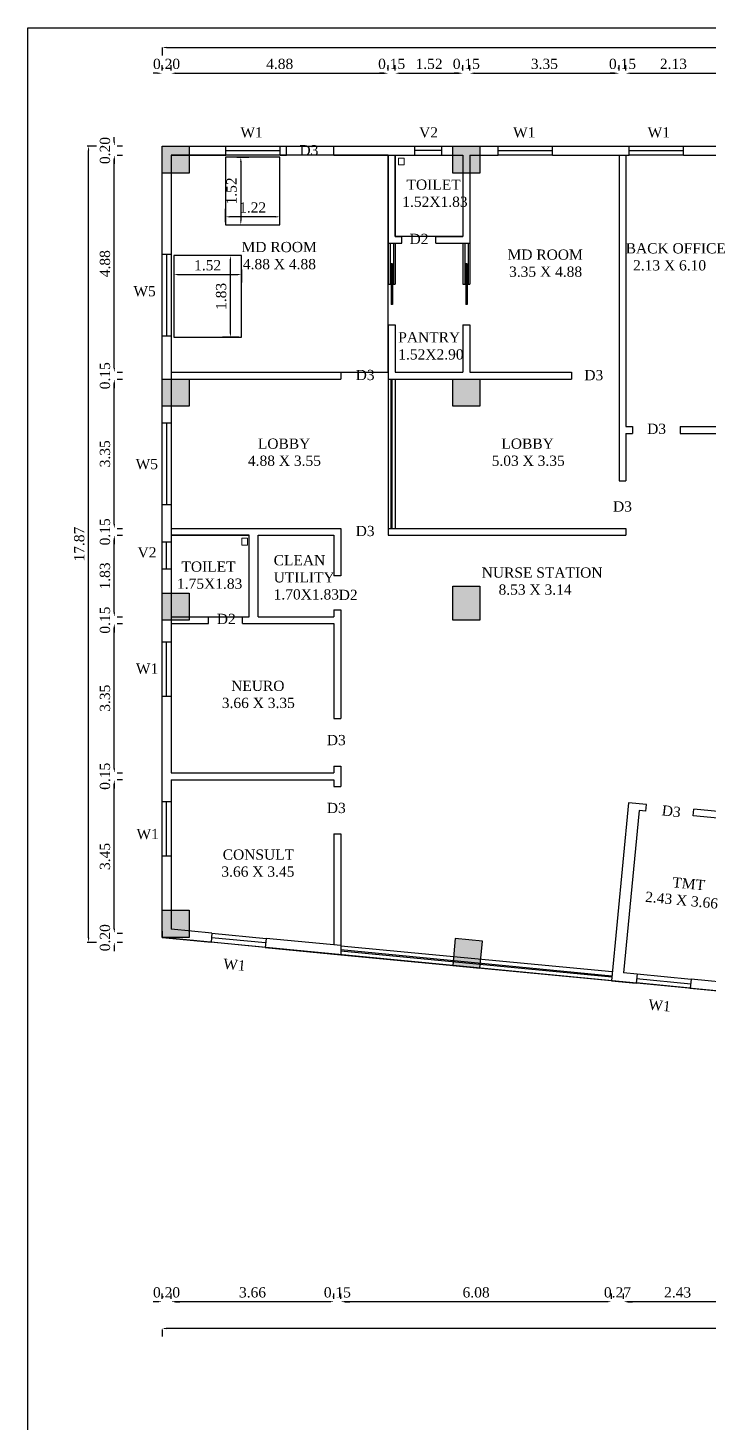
# Model space of a CAD drawing. Header units: metres. Extents: x 2754 to 3501, y 1112 to 1514.
# Drawn here: x 2985.78 to 3001.05, y 1439.56 to 1470.85 of the extents above; entities that cross this region are included whole.
import ezdxf
from ezdxf.enums import TextEntityAlignment as Align
from ezdxf.lldxf.tags import DXFTag

# ---------------------------------------------------------------- set-up
doc = ezdxf.new("R2010")
doc.units = ezdxf.units.M
for name, color, linetype in [('AR -DOOR', 2, 'Continuous'), ('AR-COLHATCH', 2, 'Continuous'), ('AR-COLUMN', 2, 'Continuous'), ('AR-DOOR', 2, 'Continuous'), ('AR-ELEVATION', 2, 'Continuous'), ('AR-HIDDEN', 2, 'DASHED'), ('AR-THIN', 8, 'Continuous'), ('AR-WALL', 7, 'Continuous'), ('BLK_1_FLR_0_BLT_UP_AREA', 12, 'Continuous'), ('BLK_1_FLR_0_REGULAR_ROOM_1', 2, 'Continuous'), ('BLK_1_FLR_0_ROOM_1_LIGHT_VENTILATION_1', 2, 'Continuous'), ('BLK_1_FLR_0_ROOM_1_LIGHT_VENTILATION_2', 2, 'Continuous'), ('BLK_1_FLR_0_WATER_CLOSET', 223, 'Continuous')]:
    doc.layers.add(name, color=color, linetype=linetype)
doc.layers.add('BLK_1_FLR_0_WASH', color=55, linetype='Continuous', lineweight=5)
doc.styles.add('ANAND', font='times.ttf')
tags = doc.linetypes.add('DASHED', pattern=[0.75, 0.5, -0.25]).pattern_tags.tags
tags[6:7] = [DXFTag(74, 4), DXFTag(75, 0), DXFTag(340, '0'), DXFTag(46, 1.0), DXFTag(50, 0.0), DXFTag(44, 0.0), DXFTag(45, 0.0)]
tags[4:5] = [DXFTag(74, 4), DXFTag(75, 0), DXFTag(340, '0'), DXFTag(46, 1.0), DXFTag(50, 0.0), DXFTag(44, 0.0), DXFTag(45, 0.0)]
doc.dimstyles.new('V1', dxfattribs={"dimtxt": 0.23, "dimasz": 0.1, "dimexe": 0.18, "dimexo": 0.0625, "dimgap": 0.09, "dimtad": 1, "dimzin": 0, "dimdsep": 46, "dimtxsty": 'ANAND', "dimcen": 0.09, "dimadec": 0, "dimazin": 0, "dimtfac": 1, "dimtix": 1, "dimtofl": 0, "dimtmove": 2, "dimatfit": 0, "dimfxl": 0, "dimtolj": 1, "dimtzin": 0, "dimarcsym": 0})

# ---------------------------------------------------------------- blocks, each defined once
blk = doc.blocks.new('cOLUMN')
at = {"layer": 'AR-COLHATCH'}
h = blk.add_hatch(color=256, dxfattribs=at)
h.dxf.hatch_style = 1
h.paths.add_polyline_path([(24, 24), (0, 24), (0, 0), (24, 0)])
at = {"layer": 'AR-COLUMN'}
blk.add_lwpolyline([(0, 24), (24, 24), (24, 0), (0, 0)], close=True, dxfattribs=at)
blk = doc.blocks.new('HSUH')
at = {"layer": 'AR-COLHATCH'}
h = blk.add_hatch(color=256, dxfattribs=at)
h.dxf.hatch_style = 1
h.paths.add_polyline_path([(42373.7, -14359.8), (42349.7, -14359.8), (42349.7, -14389.8), (42373.7, -14389.8)])
at = {"layer": 'AR-COLUMN'}
blk.add_lwpolyline([(42349.7, -14359.8), (42373.7, -14359.8), (42373.7, -14389.8), (42349.7, -14389.8)], close=True, dxfattribs=at)
for p in [(42092.7, -13994.8), (42349.7, -13994.8), (42092.7, -14200.8), (42349.7, -14200.8), (42092.7, -14389.8), (42092.7, -14670.2)]:
    blk.add_blockref('cOLUMN', p, dxfattribs=at)
at = {"layer": 'AR-COLUMN', "xscale": -1, "rotation": 354.5029759409958}
blk.add_blockref('cOLUMN', (42373.5, -14697.3), dxfattribs=at)
blk = doc.blocks.new('*D671')
at = {"color": 0, "lineweight": -2}
for p, q in [((2988.694, 1469.836), (2988.594, 1469.836)), ((2988.794, 1469.899), (2988.794, 1470.016)), ((2988.997, 1469.899), (2988.997, 1470.016)), ((2989.097, 1469.836), (2989.197, 1469.836))]:
    blk.add_line(p, q, dxfattribs=at)
at = {"color": 0}
for points in [[(2988.694, 1469.853), (2988.694, 1469.82), (2988.794, 1469.836)], [(2989.097, 1469.853), (2989.097, 1469.82), (2988.997, 1469.836)]]:
    blk.add_solid(points, dxfattribs=at)
at = {"layer": 'Defpoints', "color": 0}
for p in [(2988.794, 1469.836), (2988.997, 1469.836), (2988.997, 1469.836)]:
    blk.add_point(p, dxfattribs=at)
at = {"color": 0, "insert": (2988.896, 1470.044), "char_height": 0.23, "attachment_point": 5, "style": 'ANAND'}
blk.add_mtext('\\A1;0.20', dxfattribs=at)
blk = doc.blocks.new('*D672')
at = {"color": 0, "lineweight": -2}
for p, q in [((2988.997, 1469.899), (2988.997, 1470.016)), ((2989.097, 1469.836), (2993.774, 1469.836)), ((2993.874, 1469.899), (2993.874, 1470.016))]:
    blk.add_line(p, q, dxfattribs=at)
at = {"color": 0}
for points in [[(2989.097, 1469.853), (2989.097, 1469.82), (2988.997, 1469.836)], [(2993.774, 1469.853), (2993.774, 1469.82), (2993.874, 1469.836)]]:
    blk.add_solid(points, dxfattribs=at)
at = {"layer": 'Defpoints', "color": 0}
for p in [(2988.997, 1469.836), (2993.874, 1469.836), (2993.874, 1469.836)]:
    blk.add_point(p, dxfattribs=at)
at = {"color": 0, "insert": (2991.436, 1470.044), "char_height": 0.23, "attachment_point": 5, "style": 'ANAND'}
blk.add_mtext('\\A1;4.88', dxfattribs=at)
blk = doc.blocks.new('*D673')
at = {"color": 0, "lineweight": -2}
for p, q in [((2993.774, 1469.836), (2993.674, 1469.836)), ((2993.874, 1469.899), (2993.874, 1470.016)), ((2994.027, 1469.899), (2994.027, 1470.016)), ((2994.127, 1469.836), (2994.227, 1469.836))]:
    blk.add_line(p, q, dxfattribs=at)
at = {"color": 0}
for points in [[(2993.774, 1469.853), (2993.774, 1469.82), (2993.874, 1469.836)], [(2994.127, 1469.853), (2994.127, 1469.82), (2994.027, 1469.836)]]:
    blk.add_solid(points, dxfattribs=at)
at = {"layer": 'Defpoints', "color": 0}
for p in [(2993.874, 1469.836), (2994.027, 1469.836), (2994.027, 1469.836)]:
    blk.add_point(p, dxfattribs=at)
at = {"color": 0, "insert": (2993.95, 1470.044), "char_height": 0.23, "attachment_point": 5, "style": 'ANAND'}
blk.add_mtext('\\A1;0.15', dxfattribs=at)
blk = doc.blocks.new('*D674')
at = {"color": 0, "lineweight": -2}
for p, q in [((2994.027, 1469.899), (2994.027, 1470.016)), ((2994.127, 1469.836), (2995.451, 1469.836)), ((2995.551, 1469.899), (2995.551, 1470.016))]:
    blk.add_line(p, q, dxfattribs=at)
at = {"color": 0}
for points in [[(2994.127, 1469.853), (2994.127, 1469.82), (2994.027, 1469.836)], [(2995.451, 1469.853), (2995.451, 1469.82), (2995.551, 1469.836)]]:
    blk.add_solid(points, dxfattribs=at)
at = {"layer": 'Defpoints', "color": 0}
for p in [(2994.027, 1469.836), (2995.551, 1469.836), (2995.551, 1469.836)]:
    blk.add_point(p, dxfattribs=at)
at = {"color": 0, "insert": (2994.789, 1470.044), "char_height": 0.23, "attachment_point": 5, "style": 'ANAND'}
blk.add_mtext('\\A1;1.52', dxfattribs=at)
blk = doc.blocks.new('*D675')
at = {"color": 0, "lineweight": -2}
for p, q in [((2995.451, 1469.836), (2995.351, 1469.836)), ((2995.551, 1469.899), (2995.551, 1470.016)), ((2995.703, 1469.899), (2995.703, 1470.016)), ((2995.803, 1469.836), (2995.903, 1469.836))]:
    blk.add_line(p, q, dxfattribs=at)
at = {"color": 0}
for points in [[(2995.451, 1469.853), (2995.451, 1469.82), (2995.551, 1469.836)], [(2995.803, 1469.853), (2995.803, 1469.82), (2995.703, 1469.836)]]:
    blk.add_solid(points, dxfattribs=at)
at = {"layer": 'Defpoints', "color": 0}
for p in [(2995.551, 1469.836), (2995.703, 1469.836), (2995.703, 1469.836)]:
    blk.add_point(p, dxfattribs=at)
at = {"color": 0, "insert": (2995.627, 1470.044), "char_height": 0.23, "attachment_point": 5, "style": 'ANAND'}
blk.add_mtext('\\A1;0.15', dxfattribs=at)
blk = doc.blocks.new('*D676')
at = {"color": 0, "lineweight": -2}
for p, q in [((2995.703, 1469.899), (2995.703, 1470.016)), ((2995.803, 1469.836), (2998.956, 1469.836)), ((2999.056, 1469.899), (2999.056, 1470.016))]:
    blk.add_line(p, q, dxfattribs=at)
at = {"color": 0}
for points in [[(2995.803, 1469.853), (2995.803, 1469.82), (2995.703, 1469.836)], [(2998.956, 1469.853), (2998.956, 1469.82), (2999.056, 1469.836)]]:
    blk.add_solid(points, dxfattribs=at)
at = {"layer": 'Defpoints', "color": 0}
for p in [(2995.703, 1469.836), (2999.056, 1469.836), (2999.056, 1469.836)]:
    blk.add_point(p, dxfattribs=at)
at = {"color": 0, "insert": (2997.379, 1470.044), "char_height": 0.23, "attachment_point": 5, "style": 'ANAND'}
blk.add_mtext('\\A1;3.35', dxfattribs=at)
blk = doc.blocks.new('*D677')
at = {"color": 0, "lineweight": -2}
for p, q in [((2998.956, 1469.836), (2998.856, 1469.836)), ((2999.056, 1469.899), (2999.056, 1470.016)), ((2999.208, 1469.899), (2999.208, 1470.016)), ((2999.308, 1469.836), (2999.408, 1469.836))]:
    blk.add_line(p, q, dxfattribs=at)
at = {"color": 0}
for points in [[(2998.956, 1469.853), (2998.956, 1469.82), (2999.056, 1469.836)], [(2999.308, 1469.853), (2999.308, 1469.82), (2999.208, 1469.836)]]:
    blk.add_solid(points, dxfattribs=at)
at = {"layer": 'Defpoints', "color": 0}
for p in [(2999.056, 1469.836), (2999.208, 1469.836), (2999.208, 1469.836)]:
    blk.add_point(p, dxfattribs=at)
at = {"color": 0, "insert": (2999.132, 1470.044), "char_height": 0.23, "attachment_point": 5, "style": 'ANAND'}
blk.add_mtext('\\A1;0.15', dxfattribs=at)
blk = doc.blocks.new('*D678')
at = {"color": 0, "lineweight": -2}
for p, q in [((2999.208, 1469.899), (2999.208, 1470.016)), ((2999.308, 1469.836), (3001.242, 1469.836)), ((3001.342, 1469.899), (3001.342, 1470.016))]:
    blk.add_line(p, q, dxfattribs=at)
at = {"color": 0}
for points in [[(2999.308, 1469.853), (2999.308, 1469.82), (2999.208, 1469.836)], [(3001.242, 1469.853), (3001.242, 1469.82), (3001.342, 1469.836)]]:
    blk.add_solid(points, dxfattribs=at)
at = {"layer": 'Defpoints', "color": 0}
for p in [(2999.208, 1469.836), (3001.342, 1469.836), (3001.342, 1469.836)]:
    blk.add_point(p, dxfattribs=at)
at = {"color": 0, "insert": (3000.275, 1470.044), "char_height": 0.23, "attachment_point": 5, "style": 'ANAND'}
blk.add_mtext('\\A1;2.13', dxfattribs=at)
blk = doc.blocks.new('*D696')
at = {"color": 0, "lineweight": -2}
for p, q in [((2988.794, 1470.414), (2988.794, 1470.235)), ((2988.894, 1470.415), (3060.932, 1470.415)), ((3061.032, 1470.414), (3061.032, 1470.235))]:
    blk.add_line(p, q, dxfattribs=at)
at = {"color": 0}
for points in [[(2988.894, 1470.431), (2988.894, 1470.398), (2988.794, 1470.415)], [(3060.932, 1470.431), (3060.932, 1470.398), (3061.032, 1470.415)]]:
    blk.add_solid(points, dxfattribs=at)
at = {"layer": 'Defpoints', "color": 0}
for p in [(2988.794, 1470.477), (3061.032, 1470.477), (3061.032, 1470.415)]:
    blk.add_point(p, dxfattribs=at)
at = {"color": 0, "insert": (3024.913, 1470.622), "char_height": 0.23, "attachment_point": 5, "style": 'ANAND'}
blk.add_mtext('\\A1;72.24', dxfattribs=at)
blk = doc.blocks.new('*D697')
at = {"color": 0, "lineweight": -2}
for p, q in [((2987.723, 1450.632), (2987.723, 1450.732)), ((2987.785, 1450.532), (2987.903, 1450.532)), ((2987.785, 1450.33), (2987.903, 1450.33)), ((2987.723, 1450.23), (2987.723, 1450.13))]:
    blk.add_line(p, q, dxfattribs=at)
at = {"color": 0}
for points in [[(2987.706, 1450.632), (2987.739, 1450.632), (2987.723, 1450.532)], [(2987.706, 1450.23), (2987.739, 1450.23), (2987.723, 1450.33)]]:
    blk.add_solid(points, dxfattribs=at)
at = {"layer": 'Defpoints', "color": 0}
for p in [(2987.723, 1450.532), (2987.723, 1450.532), (2987.723, 1450.33)]:
    blk.add_point(p, dxfattribs=at)
at = {"color": 0, "insert": (2987.515, 1450.431), "char_height": 0.23, "attachment_point": 5, "rotation": 90, "style": 'ANAND'}
blk.add_mtext('\\A1;0.20', dxfattribs=at)
blk = doc.blocks.new('*D698')
at = {"color": 0, "lineweight": -2}
for p, q in [((2987.723, 1450.632), (2987.723, 1453.879)), ((2987.785, 1453.979), (2987.903, 1453.979)), ((2987.785, 1450.532), (2987.903, 1450.532))]:
    blk.add_line(p, q, dxfattribs=at)
at = {"color": 0}
for points in [[(2987.706, 1453.879), (2987.739, 1453.879), (2987.723, 1453.979)], [(2987.706, 1450.632), (2987.739, 1450.632), (2987.723, 1450.532)]]:
    blk.add_solid(points, dxfattribs=at)
at = {"layer": 'Defpoints', "color": 0}
for p in [(2987.723, 1453.979), (2987.723, 1453.979), (2987.723, 1450.532)]:
    blk.add_point(p, dxfattribs=at)
at = {"color": 0, "insert": (2987.515, 1452.255), "char_height": 0.23, "attachment_point": 5, "rotation": 90, "style": 'ANAND'}
blk.add_mtext('\\A1;3.45', dxfattribs=at)
blk = doc.blocks.new('*D699')
at = {"color": 0, "lineweight": -2}
for p, q in [((2987.723, 1454.231), (2987.723, 1454.331)), ((2987.785, 1454.131), (2987.903, 1454.131)), ((2987.723, 1453.879), (2987.723, 1453.779)), ((2987.785, 1453.979), (2987.903, 1453.979))]:
    blk.add_line(p, q, dxfattribs=at)
at = {"color": 0}
for points in [[(2987.706, 1454.231), (2987.739, 1454.231), (2987.723, 1454.131)], [(2987.706, 1453.879), (2987.739, 1453.879), (2987.723, 1453.979)]]:
    blk.add_solid(points, dxfattribs=at)
at = {"layer": 'Defpoints', "color": 0}
for p in [(2987.723, 1454.131), (2987.723, 1454.131), (2987.723, 1453.979)]:
    blk.add_point(p, dxfattribs=at)
at = {"color": 0, "insert": (2987.515, 1454.055), "char_height": 0.23, "attachment_point": 5, "rotation": 90, "style": 'ANAND'}
blk.add_mtext('\\A1;0.15', dxfattribs=at)
blk = doc.blocks.new('*D700')
at = {"color": 0, "lineweight": -2}
for p, q in [((2987.723, 1454.231), (2987.723, 1457.384)), ((2987.785, 1457.484), (2987.903, 1457.484)), ((2987.785, 1454.131), (2987.903, 1454.131))]:
    blk.add_line(p, q, dxfattribs=at)
at = {"color": 0}
for points in [[(2987.706, 1457.384), (2987.739, 1457.384), (2987.723, 1457.484)], [(2987.706, 1454.231), (2987.739, 1454.231), (2987.723, 1454.131)]]:
    blk.add_solid(points, dxfattribs=at)
at = {"layer": 'Defpoints', "color": 0}
for p in [(2987.723, 1457.484), (2987.723, 1457.484), (2987.723, 1454.131)]:
    blk.add_point(p, dxfattribs=at)
at = {"color": 0, "insert": (2987.515, 1455.807), "char_height": 0.23, "attachment_point": 5, "rotation": 90, "style": 'ANAND'}
blk.add_mtext('\\A1;3.35', dxfattribs=at)
blk = doc.blocks.new('*D701')
at = {"color": 0, "lineweight": -2}
for p, q in [((2987.723, 1457.736), (2987.723, 1457.836)), ((2987.785, 1457.636), (2987.903, 1457.636)), ((2987.723, 1457.384), (2987.723, 1457.284)), ((2987.785, 1457.484), (2987.903, 1457.484))]:
    blk.add_line(p, q, dxfattribs=at)
at = {"color": 0}
for points in [[(2987.706, 1457.736), (2987.739, 1457.736), (2987.723, 1457.636)], [(2987.706, 1457.384), (2987.739, 1457.384), (2987.723, 1457.484)]]:
    blk.add_solid(points, dxfattribs=at)
at = {"layer": 'Defpoints', "color": 0}
for p in [(2987.723, 1457.636), (2987.723, 1457.636), (2987.723, 1457.484)]:
    blk.add_point(p, dxfattribs=at)
at = {"color": 0, "insert": (2987.515, 1457.56), "char_height": 0.23, "attachment_point": 5, "rotation": 90, "style": 'ANAND'}
blk.add_mtext('\\A1;0.15', dxfattribs=at)
blk = doc.blocks.new('*D702')
at = {"color": 0, "lineweight": -2}
for p, q in [((2987.785, 1459.465), (2987.903, 1459.465)), ((2987.723, 1457.736), (2987.723, 1459.365)), ((2987.785, 1457.636), (2987.903, 1457.636))]:
    blk.add_line(p, q, dxfattribs=at)
at = {"color": 0}
for points in [[(2987.706, 1459.365), (2987.739, 1459.365), (2987.723, 1459.465)], [(2987.706, 1457.736), (2987.739, 1457.736), (2987.723, 1457.636)]]:
    blk.add_solid(points, dxfattribs=at)
at = {"layer": 'Defpoints', "color": 0}
for p in [(2987.723, 1459.465), (2987.723, 1459.465), (2987.723, 1457.636)]:
    blk.add_point(p, dxfattribs=at)
at = {"color": 0, "insert": (2987.515, 1458.551), "char_height": 0.23, "attachment_point": 5, "rotation": 90, "style": 'ANAND'}
blk.add_mtext('\\A1;1.83', dxfattribs=at)
blk = doc.blocks.new('*D703')
at = {"color": 0, "lineweight": -2}
for p, q in [((2987.723, 1459.717), (2987.723, 1459.817)), ((2987.785, 1459.617), (2987.903, 1459.617)), ((2987.785, 1459.465), (2987.903, 1459.465)), ((2987.723, 1459.365), (2987.723, 1459.265))]:
    blk.add_line(p, q, dxfattribs=at)
at = {"color": 0}
for points in [[(2987.706, 1459.717), (2987.739, 1459.717), (2987.723, 1459.617)], [(2987.706, 1459.365), (2987.739, 1459.365), (2987.723, 1459.465)]]:
    blk.add_solid(points, dxfattribs=at)
at = {"layer": 'Defpoints', "color": 0}
for p in [(2987.723, 1459.617), (2987.723, 1459.617), (2987.723, 1459.465)]:
    blk.add_point(p, dxfattribs=at)
at = {"color": 0, "insert": (2987.515, 1459.541), "char_height": 0.23, "attachment_point": 5, "rotation": 90, "style": 'ANAND'}
blk.add_mtext('\\A1;0.15', dxfattribs=at)
blk = doc.blocks.new('*D704')
at = {"color": 0, "lineweight": -2}
for p, q in [((2987.723, 1459.717), (2987.723, 1462.87)), ((2987.785, 1462.97), (2987.903, 1462.97)), ((2987.785, 1459.617), (2987.903, 1459.617))]:
    blk.add_line(p, q, dxfattribs=at)
at = {"color": 0}
for points in [[(2987.706, 1462.87), (2987.739, 1462.87), (2987.723, 1462.97)], [(2987.706, 1459.717), (2987.739, 1459.717), (2987.723, 1459.617)]]:
    blk.add_solid(points, dxfattribs=at)
at = {"layer": 'Defpoints', "color": 0}
for p in [(2987.723, 1462.97), (2987.723, 1462.97), (2987.723, 1459.617)]:
    blk.add_point(p, dxfattribs=at)
at = {"color": 0, "insert": (2987.515, 1461.294), "char_height": 0.23, "attachment_point": 5, "rotation": 90, "style": 'ANAND'}
blk.add_mtext('\\A1;3.35', dxfattribs=at)
blk = doc.blocks.new('*D705')
at = {"color": 0, "lineweight": -2}
for p, q in [((2987.723, 1463.223), (2987.723, 1463.323)), ((2987.723, 1462.87), (2987.723, 1462.77)), ((2987.785, 1463.123), (2987.903, 1463.123)), ((2987.785, 1462.97), (2987.903, 1462.97))]:
    blk.add_line(p, q, dxfattribs=at)
at = {"color": 0}
for points in [[(2987.706, 1463.223), (2987.739, 1463.223), (2987.723, 1463.123)], [(2987.706, 1462.87), (2987.739, 1462.87), (2987.723, 1462.97)]]:
    blk.add_solid(points, dxfattribs=at)
at = {"layer": 'Defpoints', "color": 0}
for p in [(2987.723, 1463.123), (2987.723, 1463.123), (2987.723, 1462.97)]:
    blk.add_point(p, dxfattribs=at)
at = {"color": 0, "insert": (2987.515, 1463.046), "char_height": 0.23, "attachment_point": 5, "rotation": 90, "style": 'ANAND'}
blk.add_mtext('\\A1;0.15', dxfattribs=at)
blk = doc.blocks.new('*D706')
at = {"color": 0, "lineweight": -2}
for p, q in [((2987.723, 1463.223), (2987.723, 1467.899)), ((2987.785, 1467.999), (2987.903, 1467.999)), ((2987.785, 1463.123), (2987.903, 1463.123))]:
    blk.add_line(p, q, dxfattribs=at)
at = {"color": 0}
for points in [[(2987.706, 1467.899), (2987.739, 1467.899), (2987.723, 1467.999)], [(2987.706, 1463.223), (2987.739, 1463.223), (2987.723, 1463.123)]]:
    blk.add_solid(points, dxfattribs=at)
at = {"layer": 'Defpoints', "color": 0}
for p in [(2987.723, 1467.999), (2987.723, 1467.999), (2987.723, 1463.123)]:
    blk.add_point(p, dxfattribs=at)
at = {"color": 0, "insert": (2987.515, 1465.561), "char_height": 0.23, "attachment_point": 5, "rotation": 90, "style": 'ANAND'}
blk.add_mtext('\\A1;4.88', dxfattribs=at)
blk = doc.blocks.new('*D707')
at = {"color": 0, "lineweight": -2}
for p, q in [((2987.723, 1468.303), (2987.723, 1468.403)), ((2987.785, 1468.203), (2987.903, 1468.203)), ((2987.723, 1467.899), (2987.723, 1467.799)), ((2987.785, 1467.999), (2987.903, 1467.999))]:
    blk.add_line(p, q, dxfattribs=at)
at = {"color": 0}
for points in [[(2987.706, 1468.303), (2987.739, 1468.303), (2987.723, 1468.203)], [(2987.706, 1467.899), (2987.739, 1467.899), (2987.723, 1467.999)]]:
    blk.add_solid(points, dxfattribs=at)
at = {"layer": 'Defpoints', "color": 0}
for p in [(2987.723, 1468.203), (2987.723, 1468.203), (2987.723, 1467.999)]:
    blk.add_point(p, dxfattribs=at)
at = {"color": 0, "insert": (2987.515, 1468.101), "char_height": 0.23, "attachment_point": 5, "rotation": 90, "style": 'ANAND'}
blk.add_mtext('\\A1;0.20', dxfattribs=at)
blk = doc.blocks.new('*D708')
at = {"color": 0, "lineweight": -2}
for p, q in [((2987.11, 1468.203), (2987.325, 1468.203)), ((2987.145, 1450.43), (2987.145, 1468.103)), ((2987.11, 1450.33), (2987.325, 1450.33))]:
    blk.add_line(p, q, dxfattribs=at)
at = {"color": 0}
for points in [[(2987.128, 1468.103), (2987.161, 1468.103), (2987.145, 1468.203)], [(2987.128, 1450.43), (2987.161, 1450.43), (2987.145, 1450.33)]]:
    blk.add_solid(points, dxfattribs=at)
at = {"layer": 'Defpoints', "color": 0}
for p in [(2987.048, 1468.203), (2987.145, 1468.203), (2987.048, 1450.33)]:
    blk.add_point(p, dxfattribs=at)
at = {"color": 0, "insert": (2986.937, 1459.266), "char_height": 0.23, "attachment_point": 5, "rotation": 90, "style": 'ANAND'}
blk.add_mtext('\\A1;17.87', dxfattribs=at)
blk = doc.blocks.new('*D736')
at = {"color": 0, "lineweight": -2}
for p, q in [((2999.156, 1442.323), (2999.156, 1442.441)), ((3001.484, 1442.261), (2999.256, 1442.261)), ((3001.584, 1442.323), (3001.584, 1442.441))]:
    blk.add_line(p, q, dxfattribs=at)
at = {"color": 0}
for points in [[(2999.256, 1442.277), (2999.256, 1442.244), (2999.156, 1442.261)], [(3001.484, 1442.277), (3001.484, 1442.244), (3001.584, 1442.261)]]:
    blk.add_solid(points, dxfattribs=at)
at = {"layer": 'Defpoints', "color": 0}
for p in [(2999.156, 1442.261), (2999.156, 1442.261), (3001.584, 1442.261)]:
    blk.add_point(p, dxfattribs=at)
at = {"color": 0, "insert": (3000.37, 1442.468), "char_height": 0.23, "attachment_point": 5, "style": 'ANAND'}
blk.add_mtext('\\A1;2.43', dxfattribs=at)
blk = doc.blocks.new('*D737')
at = {"color": 0, "lineweight": -2}
for p, q in [((2998.784, 1442.261), (2998.684, 1442.261)), ((2998.884, 1442.323), (2998.884, 1442.441)), ((2999.156, 1442.323), (2999.156, 1442.441)), ((2999.256, 1442.261), (2999.356, 1442.261))]:
    blk.add_line(p, q, dxfattribs=at)
at = {"color": 0}
for points in [[(2998.784, 1442.277), (2998.784, 1442.244), (2998.884, 1442.261)], [(2999.256, 1442.277), (2999.256, 1442.244), (2999.156, 1442.261)]]:
    blk.add_solid(points, dxfattribs=at)
at = {"layer": 'Defpoints', "color": 0}
for p in [(2998.884, 1442.261), (2998.884, 1442.261), (2999.156, 1442.261)]:
    blk.add_point(p, dxfattribs=at)
at = {"color": 0, "insert": (2999.02, 1442.468), "char_height": 0.23, "attachment_point": 5, "style": 'ANAND'}
blk.add_mtext('\\A1;0.27', dxfattribs=at)
blk = doc.blocks.new('*D738')
at = {"color": 0, "lineweight": -2}
for p, q in [((2992.807, 1442.323), (2992.807, 1442.441)), ((2998.784, 1442.261), (2992.907, 1442.261)), ((2998.884, 1442.323), (2998.884, 1442.441))]:
    blk.add_line(p, q, dxfattribs=at)
at = {"color": 0}
for points in [[(2992.907, 1442.277), (2992.907, 1442.244), (2992.807, 1442.261)], [(2998.784, 1442.277), (2998.784, 1442.244), (2998.884, 1442.261)]]:
    blk.add_solid(points, dxfattribs=at)
at = {"layer": 'Defpoints', "color": 0}
for p in [(2992.807, 1442.261), (2992.807, 1442.261), (2998.884, 1442.261)]:
    blk.add_point(p, dxfattribs=at)
at = {"color": 0, "insert": (2995.846, 1442.468), "char_height": 0.23, "attachment_point": 5, "style": 'ANAND'}
blk.add_mtext('\\A1;6.08', dxfattribs=at)
blk = doc.blocks.new('*D739')
at = {"color": 0, "lineweight": -2}
for p, q in [((2992.555, 1442.261), (2992.455, 1442.261)), ((2992.655, 1442.323), (2992.655, 1442.441)), ((2992.807, 1442.323), (2992.807, 1442.441)), ((2992.907, 1442.261), (2993.007, 1442.261))]:
    blk.add_line(p, q, dxfattribs=at)
at = {"color": 0}
for points in [[(2992.555, 1442.277), (2992.555, 1442.244), (2992.655, 1442.261)], [(2992.907, 1442.277), (2992.907, 1442.244), (2992.807, 1442.261)]]:
    blk.add_solid(points, dxfattribs=at)
at = {"layer": 'Defpoints', "color": 0}
for p in [(2992.655, 1442.261), (2992.655, 1442.261), (2992.807, 1442.261)]:
    blk.add_point(p, dxfattribs=at)
at = {"color": 0, "insert": (2992.731, 1442.468), "char_height": 0.23, "attachment_point": 5, "style": 'ANAND'}
blk.add_mtext('\\A1;0.15', dxfattribs=at)
blk = doc.blocks.new('*D740')
at = {"color": 0, "lineweight": -2}
for p, q in [((2988.997, 1442.323), (2988.997, 1442.441)), ((2992.555, 1442.261), (2989.097, 1442.261)), ((2992.655, 1442.323), (2992.655, 1442.441))]:
    blk.add_line(p, q, dxfattribs=at)
at = {"color": 0}
for points in [[(2989.097, 1442.277), (2989.097, 1442.244), (2988.997, 1442.261)], [(2992.555, 1442.277), (2992.555, 1442.244), (2992.655, 1442.261)]]:
    blk.add_solid(points, dxfattribs=at)
at = {"layer": 'Defpoints', "color": 0}
for p in [(2988.997, 1442.261), (2988.997, 1442.261), (2992.655, 1442.261)]:
    blk.add_point(p, dxfattribs=at)
at = {"color": 0, "insert": (2990.826, 1442.468), "char_height": 0.23, "attachment_point": 5, "style": 'ANAND'}
blk.add_mtext('\\A1;3.66', dxfattribs=at)
blk = doc.blocks.new('*D741')
at = {"color": 0, "lineweight": -2}
for p, q in [((2988.694, 1442.261), (2988.594, 1442.261)), ((2988.794, 1442.323), (2988.794, 1442.441)), ((2988.997, 1442.323), (2988.997, 1442.441)), ((2989.097, 1442.261), (2989.197, 1442.261))]:
    blk.add_line(p, q, dxfattribs=at)
at = {"color": 0}
for points in [[(2988.694, 1442.277), (2988.694, 1442.244), (2988.794, 1442.261)], [(2989.097, 1442.277), (2989.097, 1442.244), (2988.997, 1442.261)]]:
    blk.add_solid(points, dxfattribs=at)
at = {"layer": 'Defpoints', "color": 0}
for p in [(2988.794, 1442.261), (2988.794, 1442.261), (2988.997, 1442.261)]:
    blk.add_point(p, dxfattribs=at)
at = {"color": 0, "insert": (2988.896, 1442.468), "char_height": 0.23, "attachment_point": 5, "style": 'ANAND'}
blk.add_mtext('\\A1;0.20', dxfattribs=at)
blk = doc.blocks.new('*D742')
at = {"color": 0, "lineweight": -2}
for p, q in [((2988.794, 1441.634), (2988.794, 1441.478)), ((3060.932, 1441.658), (2988.894, 1441.658)), ((3061.032, 1441.634), (3061.032, 1441.478))]:
    blk.add_line(p, q, dxfattribs=at)
at = {"color": 0}
for points in [[(2988.894, 1441.675), (2988.894, 1441.642), (2988.794, 1441.658)], [(3060.932, 1441.675), (3060.932, 1441.642), (3061.032, 1441.658)]]:
    blk.add_solid(points, dxfattribs=at)
at = {"layer": 'Defpoints', "color": 0}
for p in [(2988.794, 1441.696), (2988.794, 1441.658), (3061.032, 1441.696)]:
    blk.add_point(p, dxfattribs=at)
at = {"color": 0, "insert": (3024.913, 1441.866), "char_height": 0.23, "attachment_point": 5, "style": 'ANAND'}
blk.add_mtext('\\A1;72.24', dxfattribs=at)
blk = doc.blocks.new('*D773')
at = {"layer": 'BLK_1_FLR_0_ROOM_1_LIGHT_VENTILATION_1', "color": 0, "lineweight": -2}
for p, q in [((2989.058, 1465.433), (2989.058, 1465.137)), ((2990.578, 1465.433), (2990.578, 1465.137)), ((2989.158, 1465.317), (2990.478, 1465.317))]:
    blk.add_line(p, q, dxfattribs=at)
at = {"layer": 'BLK_1_FLR_0_ROOM_1_LIGHT_VENTILATION_1', "color": 0}
for points in [[(2989.158, 1465.333), (2989.158, 1465.3), (2989.058, 1465.317)], [(2990.478, 1465.333), (2990.478, 1465.3), (2990.578, 1465.317)]]:
    blk.add_solid(points, dxfattribs=at)
at = {"layer": 'Defpoints', "color": 0}
for p in [(2989.058, 1465.496), (2990.578, 1465.496), (2990.578, 1465.317)]:
    blk.add_point(p, dxfattribs=at)
at = {"layer": 'BLK_1_FLR_0_ROOM_1_LIGHT_VENTILATION_1', "color": 0, "insert": (2989.818, 1465.524), "char_height": 0.23, "attachment_point": 5, "style": 'ANAND'}
blk.add_mtext('\\A1;1.52', dxfattribs=at)
blk = doc.blocks.new('*D786')
at = {"layer": 'BLK_1_FLR_0_ROOM_1_LIGHT_VENTILATION_1', "color": 0, "lineweight": -2}
for p, q in [((2990.515, 1465.742), (2990.149, 1465.742)), ((2990.329, 1464.012), (2990.329, 1465.642)), ((2990.515, 1463.912), (2990.149, 1463.912))]:
    blk.add_line(p, q, dxfattribs=at)
at = {"layer": 'BLK_1_FLR_0_ROOM_1_LIGHT_VENTILATION_1', "color": 0}
for points in [[(2990.313, 1465.642), (2990.346, 1465.642), (2990.329, 1465.742)], [(2990.313, 1464.012), (2990.346, 1464.012), (2990.329, 1463.912)]]:
    blk.add_solid(points, dxfattribs=at)
at = {"layer": 'Defpoints', "color": 0}
for p in [(2990.329, 1465.742), (2990.578, 1465.742), (2990.578, 1463.912)]:
    blk.add_point(p, dxfattribs=at)
at = {"layer": 'BLK_1_FLR_0_ROOM_1_LIGHT_VENTILATION_1', "color": 0, "insert": (2990.122, 1464.827), "char_height": 0.23, "attachment_point": 5, "rotation": 90, "style": 'ANAND'}
blk.add_mtext('\\A1;1.83', dxfattribs=at)
blk = doc.blocks.new('*D787')
at = {"layer": 'BLK_1_FLR_0_ROOM_1_LIGHT_VENTILATION_2', "color": 0, "lineweight": -2}
for p, q in [((2990.218, 1466.496), (2990.218, 1466.794)), ((2991.338, 1466.614), (2990.318, 1466.614)), ((2991.438, 1466.496), (2991.438, 1466.794))]:
    blk.add_line(p, q, dxfattribs=at)
at = {"layer": 'BLK_1_FLR_0_ROOM_1_LIGHT_VENTILATION_2', "color": 0}
for points in [[(2990.318, 1466.63), (2990.318, 1466.597), (2990.218, 1466.614)], [(2991.338, 1466.63), (2991.338, 1466.597), (2991.438, 1466.614)]]:
    blk.add_solid(points, dxfattribs=at)
at = {"layer": 'Defpoints', "color": 0}
for p in [(2990.218, 1466.614), (2990.218, 1466.434), (2991.438, 1466.434)]:
    blk.add_point(p, dxfattribs=at)
at = {"layer": 'BLK_1_FLR_0_ROOM_1_LIGHT_VENTILATION_2', "color": 0, "insert": (2990.828, 1466.821), "char_height": 0.23, "attachment_point": 5, "style": 'ANAND'}
blk.add_mtext('\\A1;1.22', dxfattribs=at)
blk = doc.blocks.new('*D774')
at = {"layer": 'BLK_1_FLR_0_ROOM_1_LIGHT_VENTILATION_2', "color": 0, "lineweight": -2}
for p, q in [((2990.471, 1467.954), (2990.743, 1467.954)), ((2990.563, 1467.854), (2990.563, 1466.534)), ((2990.471, 1466.434), (2990.743, 1466.434))]:
    blk.add_line(p, q, dxfattribs=at)
at = {"layer": 'BLK_1_FLR_0_ROOM_1_LIGHT_VENTILATION_2', "color": 0}
for points in [[(2990.547, 1467.854), (2990.58, 1467.854), (2990.563, 1467.954)], [(2990.547, 1466.534), (2990.58, 1466.534), (2990.563, 1466.434)]]:
    blk.add_solid(points, dxfattribs=at)
at = {"layer": 'Defpoints', "color": 0}
for p in [(2990.408, 1467.954), (2990.408, 1466.434), (2990.563, 1466.434)]:
    blk.add_point(p, dxfattribs=at)
at = {"layer": 'BLK_1_FLR_0_ROOM_1_LIGHT_VENTILATION_2', "color": 0, "insert": (2990.356, 1467.194), "char_height": 0.23, "attachment_point": 5, "rotation": 90, "style": 'ANAND'}
blk.add_mtext('\\A1;1.52', dxfattribs=at)

msp = doc.modelspace()

# ---------------------------------------------------------------- linework, layer by layer
msp.add_lwpolyline([(2985.78228, 1470.85435), (3072.71783, 1470.85435), (3072.71783, 1360.00312), (2985.78228, 1360.00312)], close=True)
at = {"layer": 'AR -DOOR'}
for p, q in [((2990.22931, 1468.10104), (2991.44851, 1468.10104)), ((2995.07973, 1468.10104), (2994.47013, 1468.10104)), ((2996.33801, 1468.10104), (2997.55721, 1468.10104)), ((2999.28441, 1468.10104), (3000.50361, 1468.10104)), ((2993.9658, 1465.56104), (2993.93502, 1465.56104)), ((2993.93502, 1465.56104), (2993.93502, 1465.10384)), ((2993.9658, 1465.56104), (2993.9658, 1465.10384)), ((2995.6422, 1465.56104), (2995.61142, 1465.56104)), ((2995.61142, 1465.56104), (2995.61142, 1465.10384)), ((2995.6422, 1465.56104), (2995.6422, 1465.10384)), ((2993.93502, 1465.10384), (2993.93502, 1464.64664)), ((2993.9658, 1465.10384), (2993.9658, 1464.64664)), ((2995.61142, 1465.10384), (2995.61142, 1464.64664)), ((2995.6422, 1465.10384), (2995.6422, 1464.64664)), ((2993.9658, 1464.64664), (2993.93502, 1464.64664)), ((2995.6422, 1464.64664), (2995.61142, 1464.64664))]:
    msp.add_line(p, q, dxfattribs=at)
at = {"layer": 'AR-DOOR'}
for p, q in [((2988.89581, 1465.76424), (2988.89581, 1463.93544)), ((2993.93739, 1459.61744), (2993.93739, 1462.97024)), ((2993.96291, 1459.61744), (2993.96291, 1462.97024)), ((2988.89581, 1461.97964), (2988.89581, 1460.15084)), ((2988.89581, 1458.70304), (2988.89581, 1459.31264)), ((2988.89581, 1455.84554), (2988.89581, 1457.06474)), ((2988.89581, 1452.26414), (2988.89581, 1453.48334)), ((2991.11908, 1450.31427), (2989.90548, 1450.43107)), ((2998.89401, 1449.56953), (2992.80741, 1450.15528)), ((2998.89158, 1449.54425), (2992.80741, 1450.12977)), ((2999.4501, 1449.51455), (3000.66369, 1449.39776))]:
    msp.add_line(p, q, dxfattribs=at)
at = {"layer": 'AR-ELEVATION'}
for p, q in [((2993.87421, 1462.97024), (2993.87421, 1459.61744)), ((2994.02661, 1462.97024), (2994.02661, 1459.61744)), ((2998.90344, 1449.66746), (2992.80741, 1450.24459)), ((2998.88397, 1449.4652), (2992.80741, 1450.04045))]:
    msp.add_line(p, q, dxfattribs=at)
at = {"layer": 'AR-THIN'}
for p, q in [((2990.22931, 1468.20264), (2991.44851, 1468.20264)), ((2994.47013, 1468.20264), (2995.07973, 1468.20264)), ((2996.33801, 1468.20264), (2997.55721, 1468.20264)), ((2999.28441, 1468.20264), (3000.50361, 1468.20264)), ((2991.44851, 1467.99944), (2990.22931, 1467.99944)), ((2994.47013, 1467.99944), (2995.07973, 1467.99944)), ((2997.55721, 1467.99944), (2996.33801, 1467.99944)), ((3000.50361, 1467.99944), (2999.28441, 1467.99944)), ((2988.79421, 1463.93544), (2988.79421, 1465.76424)), ((2988.99741, 1465.76424), (2988.99741, 1463.93544)), ((2993.91266, 1465.10384), (2993.93502, 1465.10384)), ((2993.9658, 1465.10384), (2993.98816, 1465.10384)), ((2995.58906, 1465.10384), (2995.61142, 1465.10384)), ((2995.6422, 1465.10384), (2995.66456, 1465.10384)), ((2988.79421, 1460.15084), (2988.79421, 1461.97964)), ((2988.99741, 1461.97964), (2988.99741, 1460.15084)), ((2988.79421, 1458.70304), (2988.79421, 1459.31264)), ((2988.99741, 1459.31264), (2988.99741, 1458.70304)), ((2988.79421, 1455.84554), (2988.79421, 1457.06474)), ((2988.99741, 1457.06474), (2988.99741, 1455.84554)), ((2988.79421, 1452.26414), (2988.79421, 1453.48334)), ((2988.99741, 1453.48334), (2988.99741, 1452.26414)), ((2988.79421, 1450.57504), (2988.79421, 1450.43594)), ((2991.10934, 1450.21314), (2989.89575, 1450.32993)), ((2989.91522, 1450.5322), (2991.12881, 1450.41541)), ((3000.65406, 1449.29772), (2999.44047, 1449.41451)), ((2999.45994, 1449.61678), (3000.67353, 1449.49998))]:
    msp.add_line(p, q, dxfattribs=at)
at = {"layer": 'AR-WALL'}
for p, q in [((2988.79421, 1468.20264), (2990.22931, 1468.20264)), ((2988.79421, 1465.76424), (2988.79421, 1468.20264)), ((2990.22931, 1467.99944), (2990.22931, 1468.20264)), ((2991.44851, 1468.20264), (2991.58821, 1468.20264)), ((2991.44851, 1467.99944), (2991.44851, 1468.20264)), ((2991.58821, 1467.99944), (2991.58821, 1468.20264)), ((2992.65501, 1468.20264), (2994.47013, 1468.20264)), ((2992.65501, 1467.99944), (2992.65501, 1468.20264)), ((2994.47013, 1467.99944), (2994.47013, 1468.20264)), ((2995.07973, 1468.20264), (2996.33801, 1468.20264)), ((2995.07973, 1467.99944), (2995.07973, 1468.20264)), ((2996.33801, 1467.99944), (2996.33801, 1468.20264)), ((2997.55721, 1468.20264), (2999.28441, 1468.20264)), ((2997.55721, 1467.99944), (2997.55721, 1468.20264)), ((2999.28441, 1467.99944), (2999.28441, 1468.20264)), ((3000.50361, 1468.20264), (3002.23081, 1468.20264)), ((3000.50361, 1467.99944), (3000.50361, 1468.20264)), ((2988.99741, 1467.99944), (2990.22931, 1467.99944)), ((2988.99741, 1467.99944), (2988.99741, 1465.76424)), ((2991.44851, 1467.99944), (2991.58821, 1467.99944)), ((2992.65501, 1467.99944), (2994.47013, 1467.99944)), ((2993.87421, 1467.99944), (2993.87421, 1465.10384)), ((2994.02661, 1467.99944), (2994.02661, 1466.17064)), ((2995.07973, 1467.99944), (2995.55061, 1467.99944)), ((2995.55061, 1467.99944), (2995.55061, 1466.17064)), ((2995.70301, 1467.99944), (2995.70301, 1465.10384)), ((2995.70301, 1467.99944), (2996.33801, 1467.99944)), ((2997.55721, 1467.99944), (2999.28441, 1467.99944)), ((2999.05581, 1467.99944), (2999.05581, 1460.68424)), ((2999.20821, 1467.99944), (2999.20821, 1461.90344)), ((3000.50361, 1467.99944), (3002.23081, 1467.99944)), ((2993.91266, 1466.01824), (2993.91266, 1465.10384)), ((2993.98816, 1466.01824), (2993.98816, 1465.10384)), ((2994.02661, 1466.01824), (2994.02661, 1465.10384)), ((2995.55061, 1466.01824), (2995.55061, 1465.10384)), ((2995.58906, 1466.01824), (2995.58906, 1465.10384)), ((2995.66456, 1466.01824), (2995.66456, 1465.10384)), ((2988.99741, 1465.76424), (2988.79421, 1465.76424)), ((2993.87421, 1464.18944), (2993.87421, 1463.12264)), ((2994.02661, 1464.18944), (2994.02661, 1463.12264)), ((2995.55061, 1464.18944), (2995.55061, 1463.12264)), ((2995.70301, 1464.18944), (2995.70301, 1463.12264)), ((2988.79421, 1461.97964), (2988.79421, 1463.93544)), ((2988.99741, 1463.93544), (2988.79421, 1463.93544)), ((2988.99741, 1463.93544), (2988.99741, 1461.97964)), ((2988.99741, 1461.97964), (2988.79421, 1461.97964)), ((2999.20821, 1461.75104), (2999.20821, 1460.68424)), ((2988.79421, 1459.31264), (2988.79421, 1460.15084)), ((2988.99741, 1460.15084), (2988.79421, 1460.15084)), ((2988.99741, 1460.15084), (2988.99741, 1459.31264)), ((2999.20821, 1459.61744), (2999.20821, 1459.46504)), ((2988.79421, 1457.06474), (2988.79421, 1458.70304)), ((2988.99741, 1458.70304), (2988.99741, 1457.06474)), ((2988.99741, 1457.06474), (2988.79421, 1457.06474)), ((2988.79421, 1453.97864), (2988.79421, 1455.84554)), ((2988.99741, 1455.84554), (2988.79421, 1455.84554)), ((2988.99741, 1455.84554), (2988.99741, 1454.13104)), ((2988.79421, 1453.48334), (2988.79421, 1453.97864)), ((2988.99741, 1453.97864), (2988.99741, 1453.48334)), ((2988.99741, 1453.48334), (2988.79421, 1453.48334)), ((2999.67292, 1453.42075), (2999.26839, 1453.45968)), ((2999.65832, 1453.26905), (2999.50662, 1453.28365)), ((3001.93386, 1453.05006), (3000.72021, 1453.16686)), ((3004.22396, 1452.98278), (3000.73481, 1453.31856)), ((2988.79421, 1450.43594), (2988.79421, 1452.26414)), ((2988.99741, 1452.26414), (2988.79421, 1452.26414)), ((2988.99741, 1452.26414), (2988.99741, 1450.62053)), ((2989.91522, 1450.5322), (2988.99741, 1450.62053)), ((2988.79421, 1450.43594), (2989.89575, 1450.32993)), ((2989.91522, 1450.5322), (2989.89575, 1450.32993)), ((2991.12881, 1450.41541), (2991.10934, 1450.21314)), ((2992.80741, 1450.25386), (2991.12881, 1450.41541)), ((2991.10934, 1450.21314), (2992.80741, 1450.04972)), ((2998.88395, 1449.46494), (2999.44017, 1449.41141)), ((2999.45979, 1449.61526), (2999.1564, 1449.64448)), ((3002.03872, 1449.36688), (3000.67337, 1449.49838)), ((3000.65377, 1449.29462), (3002.01912, 1449.16322))]:
    msp.add_line(p, q, dxfattribs=at)
at = {"layer": 'AR-WALL', "ltscale": 7}
for p, q in [((2993.87421, 1466.01824), (2994.02661, 1466.01824)), ((2994.02661, 1466.17064), (2994.17901, 1466.17064)), ((2994.02661, 1466.01824), (2994.17901, 1466.01824)), ((2994.17901, 1466.01824), (2994.17901, 1466.17064)), ((2994.94101, 1466.17064), (2995.55061, 1466.17064)), ((2994.94101, 1466.01824), (2994.94101, 1466.17064)), ((2994.94101, 1466.01824), (2995.70301, 1466.01824)), ((2993.87421, 1465.10384), (2993.91266, 1465.10384)), ((2993.98816, 1465.10384), (2994.02661, 1465.10384)), ((2995.55061, 1465.10384), (2995.70301, 1465.10384)), ((2995.55061, 1465.10384), (2995.58906, 1465.10384)), ((2995.66456, 1465.10384), (2995.70301, 1465.10384)), ((2993.87421, 1464.18944), (2994.02661, 1464.18944)), ((2995.55061, 1464.18944), (2995.70301, 1464.18944)), ((2988.99741, 1463.12264), (2992.80741, 1463.12264)), ((2988.99741, 1462.97024), (2992.80741, 1462.97024)), ((2992.80741, 1463.12264), (2992.80741, 1462.97024)), ((2993.87421, 1463.12264), (2993.87421, 1462.97024)), ((2993.87421, 1462.97024), (2997.98901, 1462.97024)), ((2994.02661, 1463.12264), (2995.55061, 1463.12264)), ((2995.70301, 1463.12264), (2997.98901, 1463.12264)), ((2997.98901, 1463.12264), (2997.98901, 1462.97024)), ((2999.20821, 1461.90344), (2999.36061, 1461.90344)), ((2999.36061, 1461.90344), (2999.36061, 1461.75104)), ((3000.42741, 1461.90344), (3004.54221, 1461.90344)), ((3000.42741, 1461.90344), (3000.42741, 1461.75104)), ((2999.20821, 1461.75104), (2999.36061, 1461.75104)), ((3000.42741, 1461.75104), (3001.34181, 1461.75104)), ((2999.05581, 1460.68424), (2999.20821, 1460.68424)), ((2988.99741, 1459.61744), (2992.80741, 1459.61744)), ((2988.99741, 1459.46504), (2990.75001, 1459.46504)), ((2990.75001, 1457.63624), (2990.75001, 1459.46504)), ((2990.95061, 1459.46504), (2992.65501, 1459.46504)), ((2990.95061, 1457.63624), (2990.95061, 1459.46504)), ((2992.65501, 1459.46504), (2992.65501, 1458.55064)), ((2992.80741, 1459.61744), (2992.80741, 1458.55064)), ((2993.87421, 1459.61744), (2994.02661, 1459.61744)), ((2993.87421, 1459.61744), (2993.87421, 1459.46504)), ((2993.87421, 1459.46504), (2999.20821, 1459.46504)), ((2994.02661, 1459.61744), (2999.05581, 1459.61744)), ((2999.05581, 1459.61744), (2999.20821, 1459.61744)), ((2988.99741, 1459.31264), (2988.79421, 1459.31264)), ((2988.99741, 1458.70304), (2988.79421, 1458.70304)), ((2992.80741, 1458.55064), (2992.6521, 1458.55064)), ((2988.99741, 1457.63624), (2989.83561, 1457.63624)), ((2989.83561, 1457.48384), (2989.83561, 1457.63624)), ((2990.59761, 1457.63624), (2990.75001, 1457.63624)), ((2990.59761, 1457.48384), (2990.59761, 1457.63624)), ((2990.95061, 1457.63624), (2992.65501, 1457.63624)), ((2992.65501, 1457.78864), (2992.65501, 1457.63624)), ((2992.65501, 1457.78864), (2992.80741, 1457.78864)), ((2992.80741, 1457.78864), (2992.80741, 1455.35024)), ((2988.99741, 1457.48384), (2989.83561, 1457.48384)), ((2990.59761, 1457.48384), (2992.65501, 1457.48384)), ((2992.65501, 1457.48384), (2992.65501, 1455.35024)), ((2992.65501, 1455.35024), (2992.80741, 1455.35024)), ((2988.99741, 1454.13104), (2992.65501, 1454.13104)), ((2992.65501, 1454.28344), (2992.65501, 1454.13104)), ((2992.65501, 1454.28344), (2992.80741, 1454.28344)), ((2992.80741, 1454.28344), (2992.80741, 1453.82624)), ((2988.99741, 1453.97864), (2992.65501, 1453.97864)), ((2992.65501, 1453.97864), (2992.65501, 1453.82624)), ((2992.65501, 1453.82624), (2992.80741, 1453.82624)), ((2999.26839, 1453.45968), (2998.88395, 1449.46494)), ((2999.50662, 1453.28365), (2999.1564, 1449.64448)), ((2999.50662, 1453.28365), (2999.1564, 1449.64448)), ((2999.65832, 1453.26905), (2999.67292, 1453.42075)), ((3000.72021, 1453.16686), (3000.73481, 1453.31856)), ((2992.65501, 1452.75944), (2992.65501, 1450.26853)), ((2992.65501, 1452.75944), (2992.80741, 1452.75944)), ((2992.80741, 1452.75944), (2992.80741, 1450.04972)), ((2999.45994, 1449.61678), (2999.44017, 1449.41141)), ((3000.67353, 1449.49998), (3000.65377, 1449.29462))]:
    msp.add_line(p, q, dxfattribs=at)
at = {"layer": 'BLK_1_FLR_0_BLT_UP_AREA', "color": 12}
msp.add_lwpolyline([(2988.79421, 1468.20264), (3061.03181, 1468.20264), (3061.03181, 1443.48404), (2988.79421, 1450.43594)], close=True, dxfattribs=at)
at = {"layer": 'BLK_1_FLR_0_REGULAR_ROOM_1', "color": 2}
msp.add_lwpolyline([(2988.99741, 1463.12264), (2993.87421, 1463.12264), (2993.87421, 1467.99944), (2988.99741, 1467.99944)], close=True, dxfattribs=at)
at = {"layer": 'BLK_1_FLR_0_ROOM_1_LIGHT_VENTILATION_1', "color": 2}
msp.add_lwpolyline([(2989.05792, 1463.91213), (2990.57792, 1463.91213), (2990.57792, 1465.74213), (2989.05792, 1465.74213)], close=True, dxfattribs=at)
at = {"layer": 'BLK_1_FLR_0_ROOM_1_LIGHT_VENTILATION_2', "color": 2}
msp.add_lwpolyline([(2990.2183, 1466.43387), (2991.4383, 1466.43387), (2991.4383, 1467.95387), (2990.2183, 1467.95387)], close=True, dxfattribs=at)
at = {"layer": 'BLK_1_FLR_0_WASH', "color": 60}
for points in [[(2994.10558, 1467.93052), (2994.10558, 1467.78052), (2994.22807, 1467.78052), (2994.22807, 1467.93052)], [(2990.58803, 1459.39612), (2990.58803, 1459.24612), (2990.71053, 1459.24612), (2990.71053, 1459.39612)]]:
    msp.add_lwpolyline(points, close=True, dxfattribs=at)
at = {"layer": 'BLK_1_FLR_0_WATER_CLOSET', "color": 1}
for points in [[(2994.02661, 1467.99944), (2995.55061, 1467.99944), (2995.55061, 1466.17064), (2994.02661, 1466.17064)], [(2988.99741, 1457.63624), (2990.75001, 1457.63624), (2990.75001, 1459.46504), (2988.99741, 1459.46504)]]:
    msp.add_lwpolyline(points, close=True, dxfattribs=at)

# ---------------------------------------------------------------- block references
at = {"layer": 'AR-HIDDEN', "xscale": 0.0254, "yscale": 0.0254, "zscale": 0.0254}
msp.add_blockref('HSUH', (1919.6403, 1823.06014), dxfattribs=at)

# ---------------------------------------------------------------- texts
at = {"style": 'ANAND'}
for s, p in [('W1', (2990.80482, 1468.50747)), ('V2', (2994.77791, 1468.50747)), ('W1', (2996.92735, 1468.50747)), ('W1', (2999.94668, 1468.50747)), ('W5', (2988.40291, 1464.94131)), ('W5', (2988.4524, 1461.05996)), ('V2', (2988.45724, 1459.07972)), ('W1', (2988.45837, 1456.46974)), ('W1', (2988.4716, 1452.75737))]:
    msp.add_text(s, height=0.23, dxfattribs=at).set_placement(p, align=Align.MIDDLE)
for s, p in [('D3', (2991.87961, 1467.9928)), ('D2', (2994.35172, 1466.00251)), ('BACK OFFICE', (2999.20401, 1465.79162)), ('2.13 X 6.10', (2999.36937, 1465.40968)), ('D3', (2993.14137, 1462.94804)), ('D3', (2998.27555, 1462.94393)), ('D3', (2999.68679, 1461.73997)), ('D3', (2998.92016, 1459.99651)), ('D3', (2993.14137, 1459.44631)), ('NURSE STATION', (2995.97171, 1458.51243)), ('D2', (2992.76113, 1458.0113)), ('8.53 X 3.14', (2996.34954, 1458.1305)), ('D2', (2990.02411, 1457.47224)), ('D3', (2992.49493, 1454.75295)), ('D3', (2992.49493, 1453.22895)), ('CONSULT', (2990.15687, 1452.18186)), ('3.66 X 3.45', (2990.12644, 1451.79992))]:
    msp.add_text(s, height=0.23, dxfattribs=at).set_placement(p)
for s, rotation, p in [('D3', 353.179586, (3000.00427, 1453.18114)), ('TMT', 354.502976, (3000.24443, 1451.56343)), ('2.43 X 3.66', 354.502976, (2999.63354, 1451.23852))]:
    msp.add_text(s, height=0.23, rotation=rotation, dxfattribs=at).set_placement(p)
for p in [(2990.41946, 1449.82355), (2999.96418, 1448.90812)]:
    msp.add_text('W1', height=0.23, rotation=354.502976, dxfattribs=at).set_placement(p, align=Align.MIDDLE)
at = {"char_height": 0.23, "attachment_point": 1, "style": 'ANAND'}
for s, insert, width in [('{\\W1.622813; }TOILET \\P{\\W0.465587; }1.52X1.83', (2994.14303, 1467.45009), 1.444964), ('{\\W2.05371; }MD ROOM \\P{\\W2.404296; }4.88 X 4.88', (2990.40059, 1466.05045), 1.9870872), ('{\\W2.05371; }MD ROOM \\P{\\W2.454101; }3.35 X 4.88', (2996.37283, 1465.8799), 1.9870872), ('PANTRY \\P1.52X2.90', (2994.09816, 1464.02354), 1.6474766), ('{\\W4.993164; }LOBBY \\P{\\W2.420898; }4.88 X 3.55', (2990.51217, 1461.63686), 1.9870872), ('{\\W4.993164; }LOBBY \\P{\\W2.485351; }5.03 X 3.35', (2995.97959, 1461.63686), 1.9870872), ('{\\W2.815429; }TOILET \\P{\\W1.658203; }1.75X1.83', (2988.9858, 1458.87658), 1.6474766), ('CLEAN UTILITY \\P1.70X1.83', (2991.30034, 1459.01979), 1.6474766), ('{\\W3.890625; }NEURO \\P{\\W1.470703; }3.66 X 3.35', (2990.00822, 1456.2001), 1.8172819)]:
    msp.add_mtext(s, dxfattribs=dict(at, insert=insert, width=width))

# ---------------------------------------------------------------- dimensions: what is measured, and where the dimension line sits
at = {"color": 6}
for p1, p2, distance, picture, middle in [((2988.79421, 1470.47665), (3061.03181, 1470.47665), -0.06214, '*D696', (3024.91301, 1470.62183)), ((2988.79421, 1469.83641), (2988.99741, 1469.83641), 0, '*D671', (2988.89581, 1470.04374)), ((2987.04757, 1450.32993), (2987.04757, 1468.20264), -0.09719, '*D708', (2986.93744, 1459.26629)), ((2987.72259, 1450.32993), (2987.72259, 1450.5322), 0, '*D697', (2987.51527, 1450.43107)), ((3061.03181, 1441.69627), (2988.79421, 1441.69627), 0.03792, '*D742', (3024.91301, 1441.86567))]:
    dim = msp.add_aligned_dim(p1=p1, p2=p2, distance=distance, dimstyle='V1', dxfattribs=at)
    dim.commit()
    dim.dimension.update_dxf_attribs({"geometry": picture, "text_midpoint": middle})
for base, p1, p2, angle, picture, middle in [((2993.87421, 1469.83641), (2988.99741, 1469.83641), (2993.87421, 1469.83641), 180, '*D672', (2991.43581, 1470.04374)), ((2994.02661, 1469.83641), (2993.87421, 1469.83641), (2994.02661, 1469.83641), 180, '*D673', (2993.95041, 1470.04374)), ((2995.55061, 1469.83641), (2994.02661, 1469.83641), (2995.55061, 1469.83641), 180, '*D674', (2994.78861, 1470.04374)), ((2995.70301, 1469.83641), (2995.55061, 1469.83641), (2995.70301, 1469.83641), 180, '*D675', (2995.62681, 1470.04374)), ((2999.05581, 1469.83641), (2995.70301, 1469.83641), (2999.05581, 1469.83641), 180, '*D676', (2997.37941, 1470.04374)), ((2999.20821, 1469.83641), (2999.05581, 1469.83641), (2999.20821, 1469.83641), 180, '*D677', (2999.13201, 1470.04374)), ((3001.34181, 1469.83641), (2999.20821, 1469.83641), (3001.34181, 1469.83641), 180, '*D678', (3000.27501, 1470.04374)), ((2987.72259, 1468.20264), (2987.72259, 1467.99944), (2987.72259, 1468.20264), 270, '*D707', (2987.51527, 1468.10104)), ((2987.72259, 1467.99944), (2987.72259, 1463.12264), (2987.72259, 1467.99944), 270, '*D706', (2987.51527, 1465.56104)), ((2987.72259, 1463.12264), (2987.72259, 1462.97024), (2987.72259, 1463.12264), 270, '*D705', (2987.51527, 1463.04644)), ((2987.72259, 1462.97024), (2987.72259, 1459.61744), (2987.72259, 1462.97024), 270, '*D704', (2987.51527, 1461.29384)), ((2987.72259, 1459.61744), (2987.72259, 1459.46504), (2987.72259, 1459.61744), 270, '*D703', (2987.51527, 1459.54124)), ((2987.72259, 1459.46504), (2987.72259, 1457.63624), (2987.72259, 1459.46504), 270, '*D702', (2987.51527, 1458.55064)), ((2987.72259, 1457.63624), (2987.72259, 1457.48384), (2987.72259, 1457.63624), 270, '*D701', (2987.51527, 1457.56004)), ((2987.72259, 1457.48384), (2987.72259, 1454.13104), (2987.72259, 1457.48384), 270, '*D700', (2987.51527, 1455.80744)), ((2987.72259, 1454.13104), (2987.72259, 1453.97864), (2987.72259, 1454.13104), 270, '*D699', (2987.51527, 1454.05484)), ((2987.72259, 1453.97864), (2987.72259, 1450.5322), (2987.72259, 1453.97864), 270, '*D698', (2987.51527, 1452.25542))]:
    dim = msp.add_linear_dim(base=base, p1=p1, p2=p2, angle=angle, dimstyle='V1', dxfattribs=at)
    dim.commit()
    dim.dimension.update_dxf_attribs({"geometry": picture, "text_midpoint": middle})
for base, p1, p2, picture, middle in [((2988.79421, 1442.26081), (2988.99741, 1442.26081), (2988.79421, 1442.26081), '*D741', (2988.89581, 1442.46813)), ((2988.99741, 1442.26081), (2992.65501, 1442.26081), (2988.99741, 1442.26081), '*D740', (2990.82621, 1442.46813)), ((2992.65501, 1442.26081), (2992.80741, 1442.26081), (2992.65501, 1442.26081), '*D739', (2992.73121, 1442.46813)), ((2992.80741, 1442.26081), (2998.88395, 1442.26081), (2992.80741, 1442.26081), '*D738', (2995.84568, 1442.46813)), ((2998.88395, 1442.26081), (2999.1564, 1442.26081), (2998.88395, 1442.26081), '*D737', (2999.02017, 1442.46813)), ((2999.1564, 1442.26081), (3001.58355, 1442.26081), (2999.1564, 1442.26081), '*D736', (3000.36997, 1442.46813))]:
    dim = msp.add_linear_dim(base=base, p1=p1, p2=p2, dimstyle='V1', dxfattribs=at)
    dim.commit()
    dim.dimension.update_dxf_attribs({"geometry": picture, "text_midpoint": middle})
at = {"layer": 'BLK_1_FLR_0_ROOM_1_LIGHT_VENTILATION_1', "color": 232}
for p1, p2, distance, picture, middle in [((2989.05792, 1465.49558), (2990.57792, 1465.49558), -0.17892, '*D773', (2989.81792, 1465.52398)), ((2990.57792, 1463.91213), (2990.57792, 1465.74213), 0.24847, '*D786', (2990.12213, 1464.82713))]:
    dim = msp.add_aligned_dim(p1=p1, p2=p2, distance=distance, dimstyle='V1', dxfattribs=at)
    dim.commit()
    dim.dimension.update_dxf_attribs({"geometry": picture, "text_midpoint": middle})
at = {"layer": 'BLK_1_FLR_0_ROOM_1_LIGHT_VENTILATION_2', "color": 232}
for p1, p2, distance, picture, middle in [((2990.40816, 1467.95387), (2990.40816, 1466.43387), 0.15511, '*D774', (2990.35595, 1467.19387)), ((2991.4383, 1466.43387), (2990.2183, 1466.43387), -0.17995, '*D787', (2990.8283, 1466.82114))]:
    dim = msp.add_aligned_dim(p1=p1, p2=p2, distance=distance, dimstyle='V1', dxfattribs=at)
    dim.commit()
    dim.dimension.update_dxf_attribs({"geometry": picture, "text_midpoint": middle})

doc.saveas('drawing.dxf')
